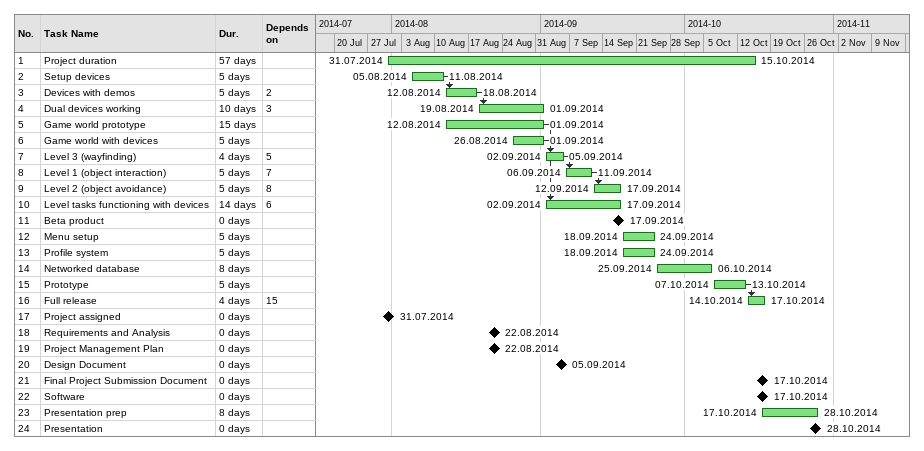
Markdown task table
| ID | Task | Duration | Start | Finish | Predecessors |
|---|---|---|---|---|---|
| 1 | Project duration | 57d | 2014-07-31 | 2014-10-15 |  |
| 2 | Setup devices | 5d | 2014-08-05 | 2014-08-11 |  |
| 3 | Devices with demos | 5d | 2014-08-12 | 2014-08-18 | 2 |
| 4 | Dual devices working | 10d | 2014-08-19 | 2014-09-01 | 3 |
| 5 | Game world prototype | 15d | 2014-08-12 | 2014-09-01 |  |
| 6 | Game world with devices | 5d | 2014-08-26 | 2014-09-01 |  |
| 7 | Level 3 (wayfinding) | 4d | 2014-09-02 | 2014-09-05 | 5 |
| 8 | Level 1 (object interaction) | 5d | 2014-09-06 | 2014-09-11 | 7 |
| 9 | Level 2 (object avoidance) | 5d | 2014-09-12 | 2014-09-17 | 8 |
| 10 | Level tasks functioning with devices | 14d | 2014-09-02 | 2014-09-17 | 6 |
| 11 | Beta product | 0d | 2014-09-17 | 2014-09-17 |  |
| 12 | Menu setup | 5d | 2014-09-18 | 2014-09-24 |  |
| 13 | Profile system | 5d | 2014-09-18 | 2014-09-24 |  |
| 14 | Networked database | 8d | 2014-09-25 | 2014-10-06 |  |
| 15 | Prototype | 5d | 2014-10-07 | 2014-10-13 |  |
| 16 | Full release | 4d | 2014-10-14 | 2014-10-17 | 15 |
| 17 | Project assigned | 0d | 2014-07-31 | 2014-07-31 |  |
| 18 | Requirements and Analysis | 0d | 2014-08-22 | 2014-08-22 |  |
| 19 | Project Management Plan | 0d | 2014-08-22 | 2014-08-22 |  |
| 20 | Design Document | 0d | 2014-09-05 | 2014-09-05 |  |
| 21 | Final Project Submission Document | 0d | 2014-10-17 | 2014-10-17 |  |
| 22 | Software | 0d | 2014-10-17 | 2014-10-17 |  |
| 23 | Presentation prep | 8d | 2014-10-17 | 2014-10-28 |  |
| 24 | Presentation | 0d | 2014-10-28 | 2014-10-28 |  |
